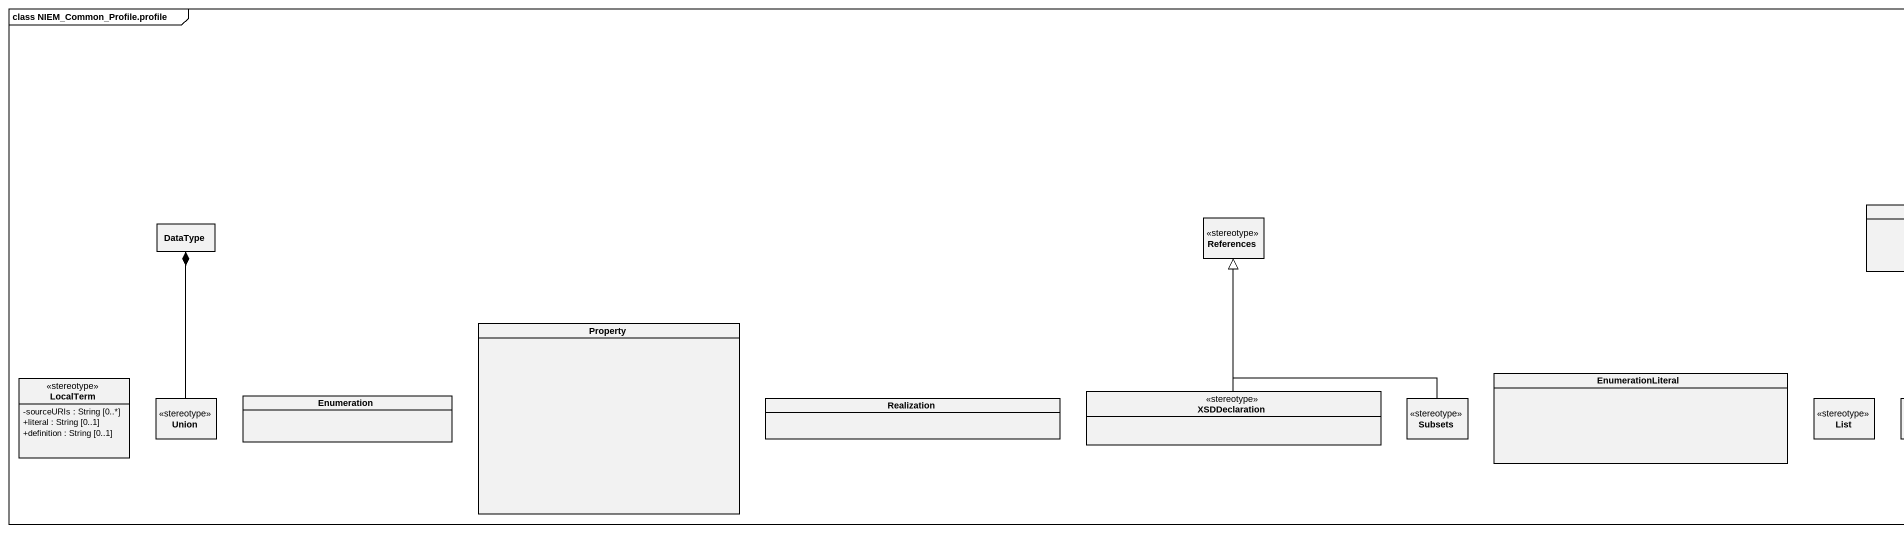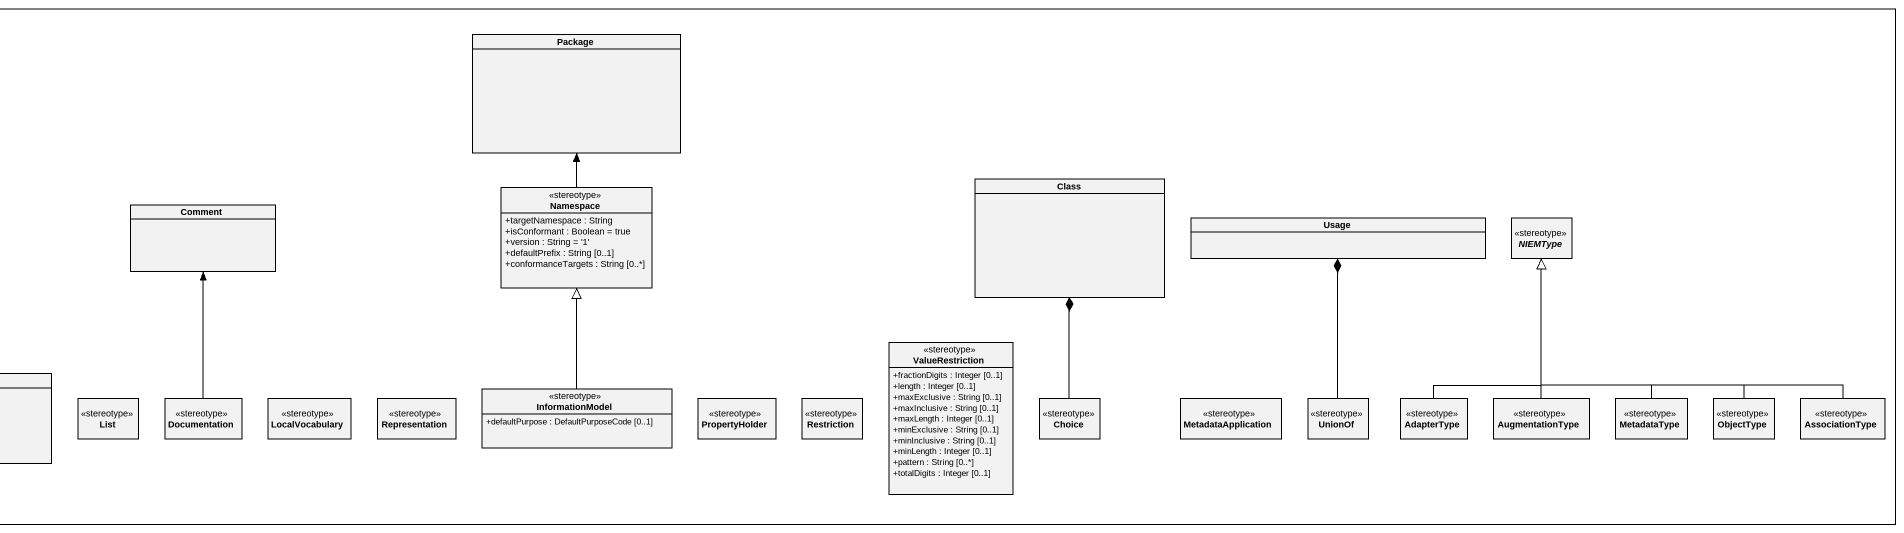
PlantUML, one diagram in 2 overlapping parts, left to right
@startuml
mainframe class NIEM_Common_Profile.profile
hide circle
hide empty members
skinparam classAttributeIconSize 0
class "Package" as Package_
class "Namespace" as Namespace_ <<stereotype>> {
  +targetNamespace : String
  +isConformant : Boolean = true
  +version : String = '1'
  +defaultPrefix : String [0..1]
  +conformanceTargets : String [0..*]
}
class "Class" as Class_
class DataType
class References <<stereotype>>
class Comment
class Usage
abstract class NIEMType <<stereotype>>
class Property
class ValueRestriction <<stereotype>> {
  +fractionDigits : Integer [0..1]
  +length : Integer [0..1]
  +maxExclusive : String [0..1]
  +maxInclusive : String [0..1]
  +maxLength : Integer [0..1]
  +minExclusive : String [0..1]
  +minInclusive : String [0..1]
  +minLength : Integer [0..1]
  +pattern : String [0..*]
  +totalDigits : Integer [0..1]
}
class LocalTerm <<stereotype>> {
  -sourceURIs : String [0..*]
  +literal : String [0..1]
  +definition : String [0..1]
}
class XSDDeclaration <<stereotype>>
class EnumerationLiteral
class InformationModel <<stereotype>> {
  +defaultPurpose : DefaultPurposeCode [0..1]
}
class Union <<stereotype>>
class Enumeration
class Realization
class Subsets <<stereotype>>
class List <<stereotype>>
class Documentation <<stereotype>>
class LocalVocabulary <<stereotype>>
class Representation <<stereotype>>
class PropertyHolder <<stereotype>>
class Restriction <<stereotype>>
class Choice <<stereotype>>
class MetadataApplication <<stereotype>>
class UnionOf <<stereotype>>
class AdapterType <<stereotype>>
class AugmentationType <<stereotype>>
class MetadataType <<stereotype>>
class ObjectType <<stereotype>>
class AssociationType <<stereotype>>
Namespace_ -up-> Package_
XSDDeclaration -up-|> References
InformationModel -up-|> Namespace_
Union -up-* DataType
Subsets -up-|> References
Documentation -up-> Comment
Choice -up-* Class_
UnionOf -up-* Usage
AdapterType -up-|> NIEMType
AugmentationType -up-|> NIEMType
MetadataType -up-|> NIEMType
ObjectType -up-|> NIEMType
AssociationType -up-|> NIEMType
@enduml
